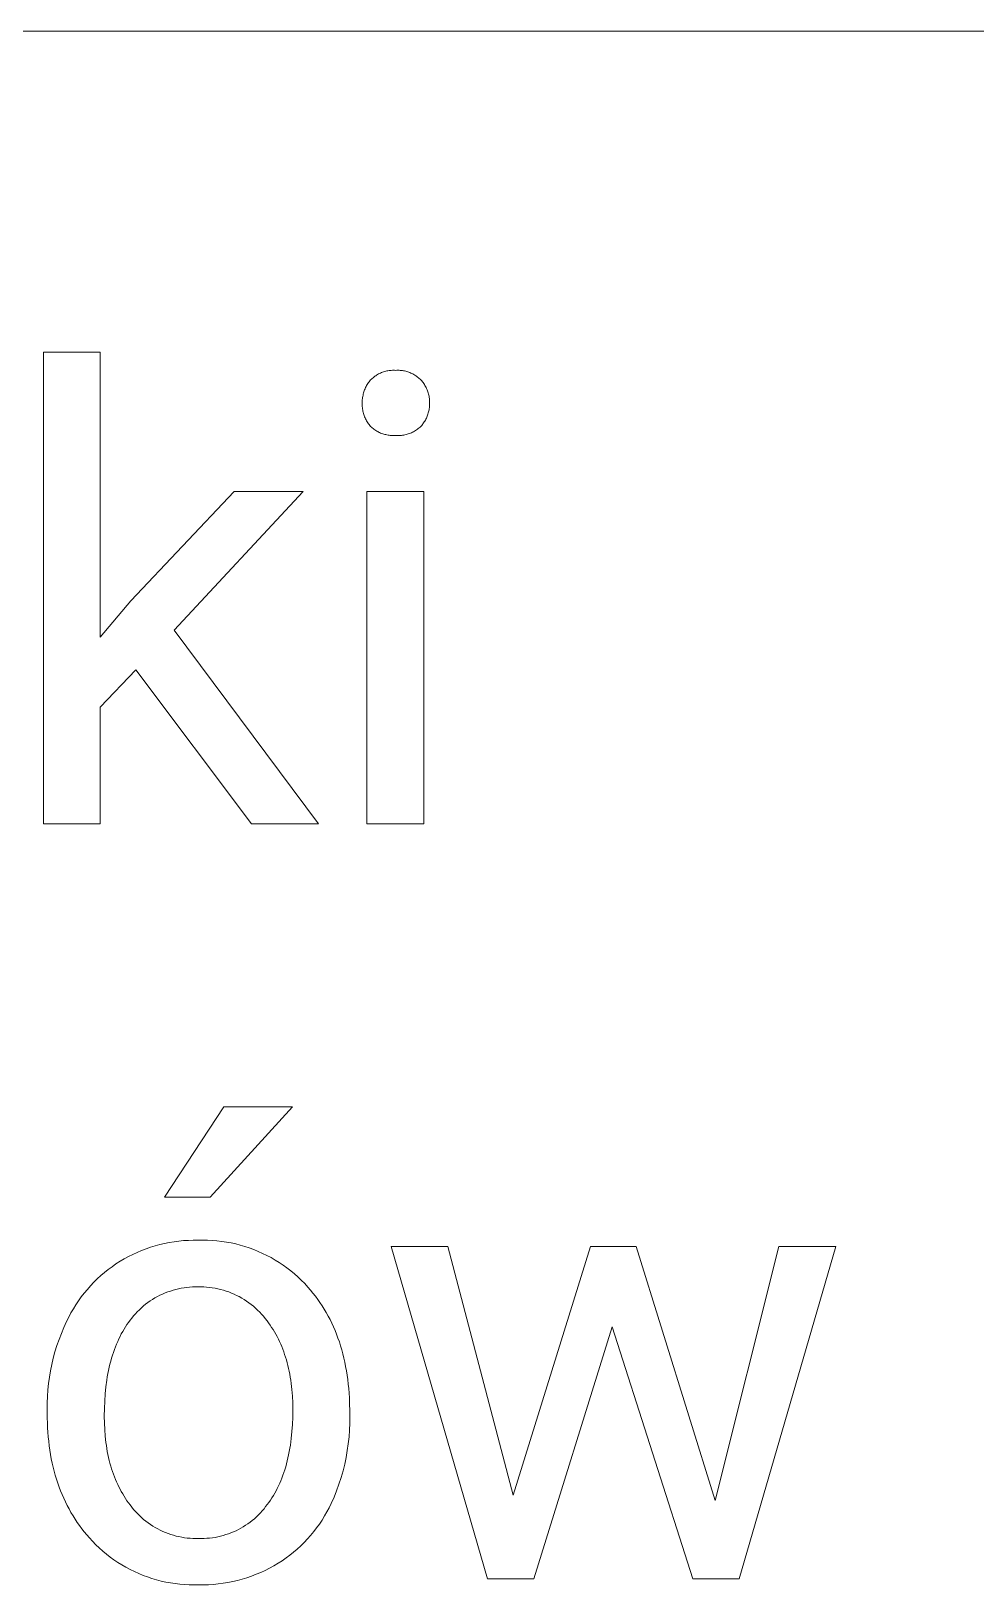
# Model space of a CAD drawing. Header units: millimetres. Extents: x 0 to 5466, y 0 to 3819.
# Drawn here: x 4595.9 to 4705.3, y 431.2 to 611 of the extents above; entities that cross this region are included whole.
import ezdxf

# ---------------------------------------------------------------- set-up
doc = ezdxf.new("R2010")
doc.units = ezdxf.units.MM
doc.header["$MEASUREMENT"] = 0
doc.layers.add('Domyślny', color=7, linetype='Continuous', true_color=0x000000)

msp = doc.modelspace()

# ---------------------------------------------------------------- linework, layer by layer
at = {"layer": 'Domyślny', "color": 18, "lineweight": 15, "true_color": 0x000000}
for p, q in [((5460.42, 610.99), (3400.11, 610.99)), ((4597.34, 519.25), (4597.34, 573.85)), ((4597.34, 573.85), (4603.91, 573.85)), ((4603.91, 573.85), (4603.91, 540.84)), ((4634.75, 569.97), (4634.82, 570.08)), ((4634.82, 570.08), (4634.89, 570.2)), ((4634.89, 570.2), (4634.96, 570.31)), ((4634.96, 570.31), (4635.04, 570.41)), ((4635.04, 570.41), (4635.12, 570.52)), ((4635.12, 570.52), (4635.21, 570.62)), ((4635.21, 570.62), (4635.3, 570.71)), ((4635.3, 570.71), (4635.39, 570.8)), ((4635.39, 570.8), (4635.49, 570.88)), ((4635.49, 570.88), (4635.59, 570.96)), ((4635.59, 570.96), (4635.69, 571.04)), ((4635.69, 571.04), (4635.8, 571.11)), ((4635.8, 571.11), (4635.91, 571.18)), ((4635.91, 571.18), (4636.02, 571.25)), ((4636.02, 571.25), (4636.13, 571.31)), ((4636.13, 571.31), (4636.25, 571.37)), ((4636.25, 571.37), (4636.36, 571.42)), ((4636.36, 571.42), (4636.48, 571.47)), ((4636.48, 571.47), (4636.6, 571.52)), ((4636.6, 571.52), (4636.72, 571.56)), ((4636.72, 571.56), (4636.85, 571.6)), ((4636.85, 571.6), (4636.97, 571.63)), ((4636.97, 571.63), (4637.1, 571.66)), ((4637.1, 571.66), (4637.22, 571.68)), ((4637.22, 571.68), (4637.35, 571.7)), ((4637.35, 571.7), (4637.48, 571.72)), ((4637.48, 571.72), (4637.6, 571.73)), ((4637.6, 571.73), (4637.73, 571.74)), ((4637.73, 571.74), (4637.86, 571.74)), ((4637.86, 571.74), (4637.99, 571.74)), ((4637.99, 571.74), (4638.12, 571.73)), ((4638.12, 571.73), (4638.25, 571.74)), ((4638.25, 571.74), (4638.38, 571.74)), ((4638.38, 571.74), (4638.5, 571.74)), ((4638.5, 571.74), (4638.63, 571.73)), ((4638.63, 571.73), (4638.76, 571.72)), ((4638.76, 571.72), (4638.89, 571.7)), ((4638.89, 571.7), (4639.01, 571.68)), ((4639.01, 571.68), (4639.14, 571.66)), ((4639.14, 571.66), (4639.27, 571.63)), ((4639.27, 571.63), (4639.39, 571.59)), ((4639.39, 571.59), (4639.51, 571.56)), ((4639.51, 571.56), (4639.63, 571.51)), ((4639.63, 571.51), (4639.75, 571.47)), ((4639.75, 571.47), (4639.87, 571.42)), ((4639.87, 571.42), (4639.99, 571.36)), ((4639.99, 571.36), (4640.1, 571.31)), ((4640.1, 571.31), (4640.22, 571.25)), ((4640.22, 571.25), (4640.33, 571.18)), ((4640.33, 571.18), (4640.44, 571.11)), ((4640.44, 571.11), (4640.54, 571.04)), ((4640.54, 571.04), (4640.65, 570.96)), ((4640.65, 570.96), (4640.75, 570.88)), ((4640.75, 570.88), (4640.84, 570.8)), ((4640.84, 570.8), (4640.94, 570.71)), ((4640.94, 570.71), (4641.03, 570.62)), ((4641.03, 570.62), (4641.12, 570.52)), ((4641.12, 570.52), (4641.2, 570.42)), ((4641.2, 570.42), (4641.28, 570.31)), ((4641.28, 570.31), (4641.36, 570.2)), ((4641.36, 570.2), (4641.43, 570.09)), ((4641.43, 570.09), (4641.5, 569.97)), ((4634.24, 568.19), (4634.25, 568.33)), ((4634.24, 568.06), (4634.24, 568.19)), ((4634.25, 568.33), (4634.26, 568.46)), ((4634.26, 568.46), (4634.28, 568.59)), ((4634.28, 568.59), (4634.3, 568.72)), ((4634.3, 568.72), (4634.33, 568.85)), ((4634.33, 568.85), (4634.36, 568.98)), ((4634.36, 568.98), (4634.39, 569.11)), ((4634.39, 569.11), (4634.43, 569.24)), ((4634.43, 569.24), (4634.47, 569.36)), ((4634.47, 569.36), (4634.52, 569.49)), ((4634.52, 569.49), (4634.57, 569.61)), ((4634.57, 569.61), (4634.63, 569.73)), ((4634.63, 569.73), (4634.69, 569.85)), ((4634.69, 569.85), (4634.75, 569.97)), ((4641.5, 569.97), (4641.57, 569.86)), ((4641.57, 569.86), (4641.63, 569.74)), ((4641.63, 569.74), (4641.69, 569.62)), ((4641.69, 569.62), (4641.74, 569.49)), ((4641.74, 569.49), (4641.79, 569.37)), ((4641.79, 569.37), (4641.83, 569.24)), ((4641.83, 569.24), (4641.87, 569.12)), ((4641.87, 569.12), (4641.91, 568.99)), ((4641.91, 568.99), (4641.94, 568.86)), ((4641.94, 568.86), (4641.97, 568.73)), ((4641.97, 568.73), (4641.99, 568.59)), ((4641.99, 568.59), (4642.01, 568.46)), ((4642.01, 568.46), (4642.02, 568.33)), ((4642.02, 568.33), (4642.03, 568.2)), ((4642.03, 568.2), (4642.03, 568.06)), ((4634.24, 567.93), (4634.24, 568.06)), ((4634.24, 567.8), (4634.24, 567.93)), ((4634.24, 567.66), (4634.24, 567.8)), ((4634.25, 567.53), (4634.24, 567.66)), ((4634.26, 567.4), (4634.25, 567.53)), ((4634.28, 567.27), (4634.26, 567.4)), ((4634.3, 567.14), (4634.28, 567.27)), ((4634.32, 567.01), (4634.3, 567.14)), ((4634.35, 566.88), (4634.32, 567.01)), ((4634.39, 566.75), (4634.35, 566.88)), ((4634.43, 566.62), (4634.39, 566.75)), ((4634.47, 566.5), (4634.43, 566.62)), ((4634.52, 566.37), (4634.47, 566.5)), ((4641.77, 566.43), (4641.72, 566.32)), ((4641.81, 566.55), (4641.77, 566.43)), ((4641.85, 566.67), (4641.81, 566.55)), ((4641.89, 566.8), (4641.85, 566.67)), ((4641.92, 566.92), (4641.89, 566.8)), ((4641.95, 567.04), (4641.92, 566.92)), ((4641.98, 567.17), (4641.95, 567.04)), ((4642, 567.29), (4641.98, 567.17)), ((4642.01, 567.42), (4642, 567.29)), ((4642.02, 567.55), (4642.01, 567.42)), ((4642.03, 567.67), (4642.02, 567.55)), ((4642.03, 568.06), (4642.03, 567.93)), ((4642.03, 567.93), (4642.03, 567.8)), ((4642.03, 567.8), (4642.03, 567.67)), ((4634.57, 566.25), (4634.52, 566.37)), ((4634.62, 566.13), (4634.57, 566.25)), ((4634.68, 566.01), (4634.62, 566.13)), ((4634.75, 565.9), (4634.68, 566.01)), ((4634.81, 565.78), (4634.75, 565.9)), ((4634.88, 565.67), (4634.81, 565.78)), ((4634.96, 565.56), (4634.88, 565.67)), ((4635.04, 565.46), (4634.96, 565.56)), ((4635.12, 565.35), (4635.04, 565.46)), ((4635.21, 565.25), (4635.12, 565.35)), ((4635.3, 565.17), (4635.21, 565.25)), ((4635.4, 565.08), (4635.3, 565.17)), ((4635.49, 565), (4635.4, 565.08)), ((4635.6, 564.92), (4635.49, 565)), ((4635.7, 564.85), (4635.6, 564.92)), ((4635.81, 564.78), (4635.7, 564.85)), ((4635.92, 564.71), (4635.81, 564.78)), ((4636.03, 564.65), (4635.92, 564.71)), ((4636.14, 564.59), (4636.03, 564.65)), ((4640.17, 564.63), (4640.05, 564.57)), ((4640.29, 564.7), (4640.17, 564.63)), ((4640.4, 564.76), (4640.29, 564.7)), ((4640.51, 564.84), (4640.4, 564.76)), ((4640.62, 564.91), (4640.51, 564.84)), ((4640.73, 564.99), (4640.62, 564.91)), ((4640.83, 565.08), (4640.73, 564.99)), ((4640.93, 565.16), (4640.83, 565.08)), ((4641.03, 565.25), (4640.93, 565.16)), ((4641.12, 565.35), (4641.03, 565.25)), ((4641.2, 565.45), (4641.12, 565.35)), ((4641.27, 565.55), (4641.2, 565.45)), ((4641.35, 565.65), (4641.27, 565.55)), ((4641.42, 565.76), (4641.35, 565.65)), ((4641.49, 565.86), (4641.42, 565.76)), ((4641.55, 565.97), (4641.49, 565.86)), ((4641.61, 566.09), (4641.55, 565.97)), ((4641.67, 566.2), (4641.61, 566.09)), ((4641.72, 566.32), (4641.67, 566.2)), ((4636.25, 564.53), (4636.14, 564.59)), ((4636.37, 564.48), (4636.25, 564.53)), ((4636.49, 564.44), (4636.37, 564.48)), ((4636.61, 564.39), (4636.49, 564.44)), ((4636.73, 564.35), (4636.61, 564.39)), ((4636.85, 564.32), (4636.73, 564.35)), ((4636.98, 564.29), (4636.85, 564.32)), ((4637.1, 564.26), (4636.98, 564.29)), ((4637.23, 564.24), (4637.1, 564.26)), ((4637.35, 564.22), (4637.23, 564.24)), ((4637.48, 564.2), (4637.35, 564.22)), ((4637.61, 564.19), (4637.48, 564.2)), ((4637.74, 564.19), (4637.61, 564.19)), ((4637.86, 564.19), (4637.74, 564.19)), ((4637.99, 564.19), (4637.86, 564.19)), ((4638.12, 564.2), (4637.99, 564.19)), ((4638.25, 564.19), (4638.12, 564.2)), ((4638.38, 564.19), (4638.25, 564.19)), ((4638.52, 564.19), (4638.38, 564.19)), ((4638.65, 564.2), (4638.52, 564.19)), ((4638.78, 564.21), (4638.65, 564.2)), ((4638.91, 564.22), (4638.78, 564.21)), ((4639.05, 564.24), (4638.91, 564.22)), ((4639.18, 564.27), (4639.05, 564.24)), ((4639.31, 564.3), (4639.18, 564.27)), ((4639.43, 564.33), (4639.31, 564.3)), ((4639.56, 564.37), (4639.43, 564.33)), ((4639.69, 564.42), (4639.56, 564.37)), ((4639.81, 564.46), (4639.69, 564.42)), ((4639.93, 564.51), (4639.81, 564.46)), ((4640.05, 564.57), (4639.93, 564.51)), ((4607.45, 545.06), (4619.42, 557.73)), ((4627.41, 557.73), (4612.45, 541.66)), ((4619.42, 557.73), (4627.41, 557.73)), ((4634.79, 519.26), (4634.79, 557.72)), ((4634.79, 557.72), (4641.36, 557.72)), ((4641.36, 557.72), (4641.36, 519.26)), ((4603.91, 540.84), (4607.45, 545.06)), ((4612.45, 541.66), (4629.16, 519.25)), ((4608.05, 537.07), (4603.91, 532.77)), ((4621.44, 519.25), (4608.05, 537.07)), ((4603.91, 532.77), (4603.91, 519.25)), ((4603.91, 519.25), (4597.34, 519.25)), ((4629.16, 519.25), (4621.44, 519.25)), ((4641.36, 519.26), (4634.79, 519.26)), ((4611.35, 476.07), (4618.21, 486.5)), ((4626.17, 486.5), (4616.65, 476.06)), ((4618.21, 486.5), (4626.17, 486.5)), ((4616.65, 476.06), (4611.35, 476.07)), ((4607.17, 469.18), (4607.67, 469.43)), ((4607.67, 469.43), (4608.18, 469.66)), ((4608.18, 469.66), (4608.69, 469.87)), ((4608.69, 469.87), (4609.21, 470.07)), ((4609.21, 470.07), (4609.74, 470.25)), ((4609.74, 470.25), (4610.27, 470.41)), ((4610.27, 470.41), (4610.81, 470.56)), ((4610.81, 470.56), (4611.35, 470.69)), ((4611.35, 470.69), (4611.9, 470.8)), ((4611.9, 470.8), (4612.45, 470.89)), ((4612.45, 470.89), (4613, 470.96)), ((4613, 470.96), (4613.56, 471.02)), ((4613.56, 471.02), (4614.11, 471.05)), ((4614.11, 471.05), (4614.67, 471.07)), ((4614.67, 471.07), (4615.23, 471.07)), ((4615.23, 471.07), (4615.78, 471.08)), ((4615.78, 471.08), (4616.33, 471.07)), ((4616.33, 471.07), (4616.88, 471.05)), ((4616.88, 471.05), (4617.42, 471)), ((4617.42, 471), (4617.97, 470.94)), ((4617.97, 470.94), (4618.51, 470.86)), ((4618.51, 470.86), (4619.05, 470.76)), ((4619.05, 470.76), (4619.59, 470.64)), ((4619.59, 470.64), (4620.12, 470.5)), ((4620.12, 470.5), (4620.65, 470.35)), ((4620.65, 470.35), (4621.17, 470.18)), ((4621.17, 470.18), (4621.69, 469.99)), ((4621.69, 469.99), (4622.19, 469.78)), ((4622.19, 469.78), (4622.7, 469.55)), ((4622.7, 469.55), (4623.19, 469.31)), ((4623.19, 469.31), (4623.68, 469.06)), ((4648.75, 431.9), (4637.58, 470.36)), ((4637.58, 470.36), (4644.13, 470.36)), ((4644.13, 470.36), (4651.7, 441.57)), ((4651.7, 441.57), (4660.66, 470.36)), ((4660.66, 470.36), (4665.95, 470.36)), ((4665.95, 470.36), (4675.09, 440.97)), ((4675.09, 440.97), (4682.48, 470.36)), ((4689.07, 470.36), (4677.86, 431.9)), ((4682.48, 470.36), (4689.07, 470.36)), ((4604.4, 467.33), (4604.83, 467.68)), ((4604.83, 467.68), (4605.28, 468.01)), ((4605.28, 468.01), (4605.73, 468.33)), ((4605.73, 468.33), (4606.2, 468.63)), ((4606.2, 468.63), (4606.68, 468.91)), ((4606.68, 468.91), (4607.17, 469.18)), ((4623.68, 469.06), (4624.15, 468.78)), ((4624.15, 468.78), (4624.62, 468.49)), ((4624.62, 468.49), (4625.08, 468.19)), ((4625.08, 468.19), (4625.52, 467.87)), ((4625.52, 467.87), (4625.96, 467.53)), ((4625.96, 467.53), (4626.38, 467.18)), ((4602.42, 465.38), (4602.79, 465.8)), ((4602.79, 465.8), (4603.17, 466.2)), ((4603.17, 466.2), (4603.57, 466.59)), ((4603.57, 466.59), (4603.98, 466.97)), ((4603.98, 466.97), (4604.4, 467.33)), ((4626.38, 467.18), (4626.79, 466.82)), ((4626.79, 466.82), (4627.19, 466.44)), ((4627.19, 466.44), (4627.58, 466.05)), ((4627.58, 466.05), (4627.95, 465.65)), ((4601.09, 463.6), (4601.4, 464.07)), ((4601.4, 464.07), (4601.72, 464.52)), ((4601.72, 464.52), (4602.06, 464.96)), ((4602.06, 464.96), (4602.42, 465.38)), ((4609.7, 464.05), (4609.43, 463.86)), ((4609.97, 464.23), (4609.7, 464.05)), ((4610.25, 464.39), (4609.97, 464.23)), ((4610.53, 464.55), (4610.25, 464.39)), ((4610.82, 464.7), (4610.53, 464.55)), ((4611.12, 464.84), (4610.82, 464.7)), ((4611.42, 464.97), (4611.12, 464.84)), ((4611.72, 465.08), (4611.42, 464.97)), ((4612.03, 465.19), (4611.72, 465.08)), ((4612.34, 465.29), (4612.03, 465.19)), ((4612.65, 465.37), (4612.34, 465.29)), ((4612.97, 465.45), (4612.65, 465.37)), ((4613.29, 465.51), (4612.97, 465.45)), ((4613.61, 465.57), (4613.29, 465.51)), ((4613.93, 465.61), (4613.61, 465.57)), ((4614.25, 465.64), (4613.93, 465.61)), ((4614.58, 465.66), (4614.25, 465.64)), ((4614.9, 465.67), (4614.58, 465.66)), ((4615.23, 465.66), (4614.9, 465.67)), ((4615.56, 465.67), (4615.23, 465.66)), ((4615.89, 465.66), (4615.56, 465.67)), ((4616.22, 465.64), (4615.89, 465.66)), ((4616.55, 465.61), (4616.22, 465.64)), ((4616.88, 465.57), (4616.55, 465.61)), ((4617.2, 465.51), (4616.88, 465.57)), ((4617.53, 465.45), (4617.2, 465.51)), ((4617.85, 465.37), (4617.53, 465.45)), ((4618.17, 465.29), (4617.85, 465.37)), ((4618.48, 465.19), (4618.17, 465.29)), ((4618.79, 465.08), (4618.48, 465.19)), ((4619.1, 464.96), (4618.79, 465.08)), ((4619.41, 464.83), (4619.1, 464.96)), ((4619.7, 464.69), (4619.41, 464.83)), ((4620, 464.54), (4619.7, 464.69)), ((4620.29, 464.38), (4620, 464.54)), ((4620.57, 464.21), (4620.29, 464.38)), ((4620.85, 464.03), (4620.57, 464.21)), ((4621.12, 463.84), (4620.85, 464.03)), ((4627.95, 465.65), (4628.25, 465.3)), ((4628.25, 465.3), (4628.54, 464.95)), ((4628.54, 464.95), (4628.82, 464.59)), ((4628.82, 464.59), (4629.09, 464.23)), ((4629.09, 464.23), (4629.35, 463.85)), ((4600.01, 461.66), (4600.26, 462.16)), ((4600.26, 462.16), (4600.52, 462.65)), ((4600.52, 462.65), (4600.8, 463.13)), ((4600.8, 463.13), (4601.09, 463.6)), ((4607.77, 462.32), (4607.56, 462.06)), ((4607.98, 462.56), (4607.77, 462.32)), ((4608.2, 462.8), (4607.98, 462.56)), ((4608.44, 463.03), (4608.2, 462.8)), ((4608.67, 463.25), (4608.44, 463.03)), ((4608.92, 463.46), (4608.67, 463.25)), ((4609.17, 463.67), (4608.92, 463.46)), ((4609.43, 463.86), (4609.17, 463.67)), ((4621.38, 463.64), (4621.12, 463.84)), ((4621.64, 463.43), (4621.38, 463.64)), ((4621.89, 463.22), (4621.64, 463.43)), ((4622.13, 462.99), (4621.89, 463.22)), ((4622.37, 462.76), (4622.13, 462.99)), ((4622.59, 462.52), (4622.37, 462.76)), ((4622.81, 462.27), (4622.59, 462.52)), ((4623.02, 462.01), (4622.81, 462.27)), ((4629.35, 463.85), (4629.6, 463.47)), ((4629.6, 463.47), (4629.84, 463.09)), ((4629.84, 463.09), (4630.07, 462.69)), ((4630.07, 462.69), (4630.3, 462.29)), ((4630.3, 462.29), (4630.51, 461.89)), ((4599.41, 460.29), (4599.7, 460.98)), ((4599.7, 460.98), (4600.01, 461.66)), ((4606.51, 460.51), (4606.35, 460.23)), ((4606.67, 460.78), (4606.51, 460.51)), ((4606.83, 461.04), (4606.67, 460.78)), ((4607, 461.3), (4606.83, 461.04)), ((4607.18, 461.56), (4607, 461.3)), ((4607.37, 461.81), (4607.18, 461.56)), ((4607.56, 462.06), (4607.37, 461.81)), ((4623.22, 461.75), (4623.02, 462.01)), ((4623.4, 461.5), (4623.22, 461.75)), ((4623.58, 461.25), (4623.4, 461.5)), ((4623.75, 460.99), (4623.58, 461.25)), ((4623.92, 460.73), (4623.75, 460.99)), ((4624.08, 460.46), (4623.92, 460.73)), ((4624.24, 460.19), (4624.08, 460.46)), ((4630.51, 461.89), (4630.71, 461.47)), ((4630.71, 461.47), (4630.91, 461.05)), ((4630.91, 461.05), (4631.09, 460.62)), ((4631.09, 460.62), (4631.26, 460.19)), ((4663.19, 461.06), (4654.09, 431.9)), ((4672.52, 431.9), (4663.19, 461.06)), ((4598.67, 458.16), (4598.89, 458.88)), ((4598.89, 458.88), (4599.14, 459.59)), ((4599.14, 459.59), (4599.41, 460.29)), ((4605.67, 458.73), (4605.55, 458.42)), ((4605.79, 459.05), (4605.67, 458.73)), ((4605.93, 459.35), (4605.79, 459.05)), ((4606.06, 459.65), (4605.93, 459.35)), ((4606.2, 459.94), (4606.06, 459.65)), ((4606.35, 460.23), (4606.2, 459.94)), ((4624.39, 459.92), (4624.24, 460.19)), ((4624.53, 459.64), (4624.39, 459.92)), ((4624.67, 459.35), (4624.53, 459.64)), ((4624.8, 459.06), (4624.67, 459.35)), ((4624.92, 458.77), (4624.8, 459.06)), ((4625.04, 458.47), (4624.92, 458.77)), ((4631.26, 460.19), (4631.43, 459.75)), ((4631.43, 459.75), (4631.59, 459.3)), ((4631.59, 459.3), (4631.73, 458.84)), ((4631.73, 458.84), (4631.87, 458.38)), ((4598.3, 456.7), (4598.47, 457.43)), ((4598.47, 457.43), (4598.67, 458.16)), ((4605.04, 456.73), (4604.95, 456.37)), ((4605.13, 457.08), (4605.04, 456.73)), ((4605.23, 457.42), (4605.13, 457.08)), ((4605.33, 457.76), (4605.23, 457.42)), ((4605.44, 458.09), (4605.33, 457.76)), ((4605.55, 458.42), (4605.44, 458.09)), ((4625.16, 458.17), (4625.04, 458.47)), ((4625.26, 457.86), (4625.16, 458.17)), ((4625.37, 457.54), (4625.26, 457.86)), ((4625.46, 457.23), (4625.37, 457.54)), ((4625.55, 456.9), (4625.46, 457.23)), ((4625.64, 456.58), (4625.55, 456.9)), ((4631.87, 458.38), (4632, 457.91)), ((4632, 457.91), (4632.11, 457.43)), ((4632.11, 457.43), (4632.22, 456.95)), ((4632.22, 456.95), (4632.32, 456.46)), ((4597.93, 454.48), (4598.03, 455.23)), ((4598.03, 455.23), (4598.15, 455.97)), ((4598.15, 455.97), (4598.3, 456.7)), ((4604.73, 455.27), (4604.67, 454.88)), ((4604.8, 455.64), (4604.73, 455.27)), ((4604.87, 456.01), (4604.8, 455.64)), ((4604.95, 456.37), (4604.87, 456.01)), ((4625.71, 456.24), (4625.64, 456.58)), ((4625.79, 455.91), (4625.71, 456.24)), ((4625.85, 455.56), (4625.79, 455.91)), ((4625.91, 455.22), (4625.85, 455.56)), ((4625.97, 454.87), (4625.91, 455.22)), ((4632.32, 456.46), (4632.41, 455.96)), ((4632.41, 455.96), (4632.49, 455.46)), ((4632.49, 455.46), (4632.56, 454.95)), ((4632.56, 454.95), (4632.62, 454.43)), ((4597.8, 452.99), (4597.85, 453.74)), ((4597.85, 453.74), (4597.93, 454.48)), ((4604.49, 453.29), (4604.43, 452.45)), ((4604.57, 454.1), (4604.49, 453.29)), ((4604.67, 454.88), (4604.57, 454.1)), ((4626.02, 454.51), (4625.97, 454.87)), ((4626.1, 453.78), (4626.02, 454.51)), ((4626.16, 453.04), (4626.1, 453.78)), ((4632.62, 454.43), (4632.67, 453.91)), ((4632.67, 453.91), (4632.72, 453.37)), ((4632.72, 453.37), (4632.75, 452.83)), ((4597.77, 452.24), (4597.8, 452.99)), ((4597.77, 451.49), (4597.77, 452.24)), ((4597.77, 451.03), (4597.77, 451.49)), ((4604.39, 451.59), (4604.38, 450.7)), ((4604.43, 452.45), (4604.39, 451.59)), ((4626.19, 452.27), (4626.16, 453.04)), ((4626.2, 451.49), (4626.19, 452.27)), ((4626.19, 450.61), (4626.2, 451.49)), ((4632.75, 452.83), (4632.77, 452.29)), ((4632.77, 452.29), (4632.79, 451.18)), ((4597.78, 450.47), (4597.77, 451.03)), ((4597.79, 449.93), (4597.78, 450.47)), ((4597.82, 449.38), (4597.79, 449.93)), ((4604.38, 450.7), (4604.39, 449.91)), ((4604.39, 449.91), (4604.43, 449.15)), ((4626.1, 448.94), (4626.16, 449.76)), ((4626.16, 449.76), (4626.19, 450.61)), ((4632.79, 449.9), (4632.76, 449.11)), ((4632.79, 451.18), (4632.79, 450.7)), ((4632.79, 450.7), (4632.79, 449.9)), ((4597.85, 448.85), (4597.82, 449.38)), ((4597.89, 448.32), (4597.85, 448.85)), ((4597.95, 447.8), (4597.89, 448.32)), ((4598.01, 447.28), (4597.95, 447.8)), ((4604.43, 449.15), (4604.49, 448.4)), ((4604.49, 448.4), (4604.57, 447.67)), ((4625.92, 447.36), (4626.02, 448.14)), ((4626.02, 448.14), (4626.1, 448.94)), ((4632.71, 448.31), (4632.62, 447.51)), ((4632.76, 449.11), (4632.71, 448.31)), ((4598.08, 446.77), (4598.01, 447.28)), ((4598.16, 446.27), (4598.08, 446.77)), ((4598.25, 445.78), (4598.16, 446.27)), ((4604.57, 447.67), (4604.62, 447.31)), ((4604.62, 447.31), (4604.67, 446.96)), ((4604.67, 446.96), (4604.73, 446.61)), ((4604.73, 446.61), (4604.8, 446.27)), ((4604.8, 446.27), (4604.87, 445.93)), ((4604.87, 445.93), (4604.95, 445.59)), ((4625.64, 445.89), (4625.72, 446.25)), ((4625.72, 446.25), (4625.79, 446.61)), ((4625.79, 446.61), (4625.86, 446.99)), ((4625.86, 446.99), (4625.92, 447.36)), ((4632.37, 445.93), (4632.21, 445.15)), ((4632.51, 446.72), (4632.37, 445.93)), ((4632.62, 447.51), (4632.51, 446.72)), ((4598.35, 445.29), (4598.25, 445.78)), ((4598.46, 444.81), (4598.35, 445.29)), ((4598.58, 444.33), (4598.46, 444.81)), ((4598.71, 443.87), (4598.58, 444.33)), ((4604.95, 445.59), (4605.04, 445.27)), ((4605.04, 445.27), (4605.13, 444.94)), ((4605.13, 444.94), (4605.23, 444.62)), ((4605.23, 444.62), (4605.33, 444.31)), ((4605.33, 444.31), (4605.44, 444)), ((4625.06, 443.87), (4625.17, 444.19)), ((4625.17, 444.19), (4625.28, 444.52)), ((4625.28, 444.52), (4625.38, 444.85)), ((4625.38, 444.85), (4625.47, 445.19)), ((4625.47, 445.19), (4625.56, 445.54)), ((4625.56, 445.54), (4625.64, 445.89)), ((4632.02, 444.38), (4631.8, 443.61)), ((4632.21, 445.15), (4632.02, 444.38)), ((4598.85, 443.41), (4598.71, 443.87)), ((4599, 442.95), (4598.85, 443.41)), ((4599.16, 442.51), (4599, 442.95)), ((4599.32, 442.07), (4599.16, 442.51)), ((4605.44, 444), (4605.55, 443.7)), ((4605.55, 443.7), (4605.67, 443.4)), ((4605.67, 443.4), (4605.79, 443.11)), ((4605.79, 443.11), (4605.93, 442.82)), ((4605.93, 442.82), (4606.06, 442.53)), ((4606.06, 442.53), (4606.2, 442.25)), ((4624.26, 442.07), (4624.41, 442.35)), ((4624.41, 442.35), (4624.55, 442.64)), ((4624.55, 442.64), (4624.69, 442.94)), ((4624.69, 442.94), (4624.82, 443.24)), ((4624.82, 443.24), (4624.94, 443.55)), ((4624.94, 443.55), (4625.06, 443.87)), ((4631.55, 442.85), (4631.28, 442.09)), ((4631.8, 443.61), (4631.55, 442.85)), ((4599.5, 441.63), (4599.32, 442.07)), ((4599.68, 441.21), (4599.5, 441.63)), ((4599.88, 440.79), (4599.68, 441.21)), ((4600.08, 440.38), (4599.88, 440.79)), ((4606.2, 442.25), (4606.35, 441.98)), ((4606.35, 441.98), (4606.51, 441.71)), ((4606.51, 441.71), (4606.67, 441.45)), ((4606.67, 441.45), (4606.83, 441.19)), ((4606.83, 441.19), (4607, 440.93)), ((4607, 440.93), (4607.18, 440.68)), ((4607.18, 440.68), (4607.37, 440.44)), ((4623.25, 440.49), (4623.44, 440.74)), ((4623.44, 440.74), (4623.61, 440.99)), ((4623.61, 440.99), (4623.79, 441.25)), ((4623.79, 441.25), (4623.95, 441.52)), ((4623.95, 441.52), (4624.11, 441.79)), ((4624.11, 441.79), (4624.26, 442.07)), ((4630.66, 440.62), (4630.42, 440.12)), ((4630.98, 441.35), (4630.66, 440.62)), ((4631.28, 442.09), (4630.98, 441.35)), ((4600.3, 439.97), (4600.08, 440.38)), ((4600.52, 439.57), (4600.3, 439.97)), ((4600.76, 439.18), (4600.52, 439.57)), ((4601, 438.8), (4600.76, 439.18)), ((4601.25, 438.42), (4601, 438.8)), ((4607.37, 440.44), (4607.56, 440.18)), ((4607.56, 440.18), (4607.77, 439.92)), ((4607.77, 439.92), (4607.99, 439.67)), ((4607.99, 439.67), (4608.21, 439.43)), ((4608.21, 439.43), (4608.44, 439.2)), ((4608.44, 439.2), (4608.68, 438.98)), ((4608.68, 438.98), (4608.93, 438.76)), ((4608.93, 438.76), (4609.19, 438.56)), ((4621.51, 438.65), (4621.76, 438.85)), ((4621.76, 438.85), (4621.99, 439.06)), ((4621.99, 439.06), (4622.22, 439.28)), ((4622.22, 439.28), (4622.45, 439.51)), ((4622.45, 439.51), (4622.66, 439.75)), ((4622.66, 439.75), (4622.87, 439.99)), ((4622.87, 439.99), (4623.06, 440.24)), ((4623.06, 440.24), (4623.25, 440.49)), ((4629.88, 439.16), (4629.59, 438.69)), ((4630.16, 439.64), (4629.88, 439.16)), ((4630.42, 440.12), (4630.16, 439.64)), ((4601.51, 438.05), (4601.25, 438.42)), ((4601.78, 437.68), (4601.51, 438.05)), ((4602.06, 437.33), (4601.78, 437.68)), ((4602.35, 436.98), (4602.06, 437.33)), ((4602.65, 436.63), (4602.35, 436.98)), ((4609.19, 438.56), (4609.45, 438.36)), ((4609.45, 438.36), (4609.72, 438.17)), ((4609.72, 438.17), (4609.99, 437.99)), ((4609.99, 437.99), (4610.27, 437.82)), ((4610.27, 437.82), (4610.56, 437.66)), ((4610.56, 437.66), (4610.85, 437.52)), ((4610.85, 437.52), (4611.15, 437.38)), ((4611.15, 437.38), (4611.45, 437.25)), ((4611.45, 437.25), (4611.76, 437.13)), ((4611.76, 437.13), (4612.07, 437.02)), ((4612.07, 437.02), (4612.38, 436.93)), ((4618.14, 436.91), (4618.44, 437)), ((4618.44, 437), (4618.74, 437.1)), ((4618.74, 437.1), (4619.04, 437.21)), ((4619.04, 437.21), (4619.34, 437.33)), ((4619.34, 437.33), (4619.63, 437.46)), ((4619.63, 437.46), (4619.91, 437.6)), ((4619.91, 437.6), (4620.19, 437.75)), ((4620.19, 437.75), (4620.47, 437.91)), ((4620.47, 437.91), (4620.74, 438.08)), ((4620.74, 438.08), (4621, 438.26)), ((4621, 438.26), (4621.26, 438.45)), ((4621.26, 438.45), (4621.51, 438.65)), ((4628.62, 437.35), (4628.26, 436.92)), ((4628.95, 437.78), (4628.62, 437.35)), ((4629.28, 438.23), (4628.95, 437.78)), ((4629.59, 438.69), (4629.28, 438.23)), ((4603.02, 436.23), (4602.65, 436.63)), ((4603.4, 435.84), (4603.02, 436.23)), ((4603.8, 435.46), (4603.4, 435.84)), ((4604.21, 435.1), (4603.8, 435.46)), ((4612.38, 436.93), (4612.7, 436.84)), ((4612.7, 436.84), (4613.02, 436.77)), ((4613.02, 436.77), (4613.34, 436.7)), ((4613.34, 436.7), (4613.66, 436.65)), ((4613.66, 436.65), (4613.99, 436.61)), ((4613.99, 436.61), (4614.32, 436.58)), ((4614.32, 436.58), (4614.64, 436.56)), ((4614.64, 436.56), (4614.97, 436.56)), ((4614.97, 436.56), (4615.3, 436.56)), ((4615.3, 436.56), (4615.62, 436.56)), ((4615.62, 436.56), (4615.94, 436.56)), ((4615.94, 436.56), (4616.26, 436.58)), ((4616.26, 436.58), (4616.57, 436.61)), ((4616.57, 436.61), (4616.89, 436.65)), ((4616.89, 436.65), (4617.2, 436.69)), ((4617.2, 436.69), (4617.52, 436.75)), ((4617.52, 436.75), (4617.83, 436.82)), ((4617.83, 436.82), (4618.14, 436.91)), ((4626.72, 435.34), (4626.3, 434.98)), ((4627.12, 435.72), (4626.72, 435.34)), ((4627.52, 436.11), (4627.12, 435.72)), ((4627.9, 436.51), (4627.52, 436.11)), ((4628.26, 436.92), (4627.9, 436.51)), ((4604.63, 434.75), (4604.21, 435.1)), ((4605.06, 434.41), (4604.63, 434.75)), ((4605.5, 434.09), (4605.06, 434.41)), ((4605.96, 433.79), (4605.5, 434.09)), ((4606.42, 433.5), (4605.96, 433.79)), ((4606.89, 433.22), (4606.42, 433.5)), ((4624.02, 433.4), (4623.52, 433.13)), ((4624.51, 433.69), (4624.02, 433.4)), ((4624.97, 433.99), (4624.51, 433.69)), ((4625.43, 434.3), (4624.97, 433.99)), ((4625.87, 434.64), (4625.43, 434.3)), ((4626.3, 434.98), (4625.87, 434.64)), ((4607.38, 432.96), (4606.89, 433.22)), ((4607.87, 432.72), (4607.38, 432.96)), ((4608.37, 432.5), (4607.87, 432.72)), ((4608.87, 432.29), (4608.37, 432.5)), ((4609.39, 432.1), (4608.87, 432.29)), ((4609.9, 431.93), (4609.39, 432.1)), ((4610.43, 431.77), (4609.9, 431.93)), ((4610.96, 431.63), (4610.43, 431.77)), ((4611.49, 431.51), (4610.96, 431.63)), ((4619.26, 431.58), (4618.7, 431.47)), ((4619.81, 431.71), (4619.26, 431.58)), ((4620.36, 431.86), (4619.81, 431.71)), ((4620.9, 432.02), (4620.36, 431.86)), ((4621.44, 432.21), (4620.9, 432.02)), ((4621.97, 432.41), (4621.44, 432.21)), ((4622.5, 432.63), (4621.97, 432.41)), ((4623.01, 432.87), (4622.5, 432.63)), ((4623.52, 433.13), (4623.01, 432.87)), ((4654.09, 431.9), (4648.75, 431.9)), ((4677.86, 431.9), (4672.52, 431.9)), ((4612.03, 431.41), (4611.49, 431.51)), ((4612.57, 431.33), (4612.03, 431.41)), ((4613.12, 431.27), (4612.57, 431.33)), ((4613.66, 431.22), (4613.12, 431.27)), ((4614.21, 431.19), (4613.66, 431.22)), ((4614.75, 431.18), (4614.21, 431.19)), ((4615.3, 431.19), (4614.75, 431.18)), ((4615.87, 431.19), (4615.3, 431.19)), ((4616.44, 431.21), (4615.87, 431.19)), ((4617.01, 431.24), (4616.44, 431.21)), ((4617.57, 431.3), (4617.01, 431.24)), ((4618.14, 431.37), (4617.57, 431.3)), ((4618.7, 431.47), (4618.14, 431.37))]:
    msp.add_line(p, q, dxfattribs=at)

doc.saveas('drawing.dxf')
